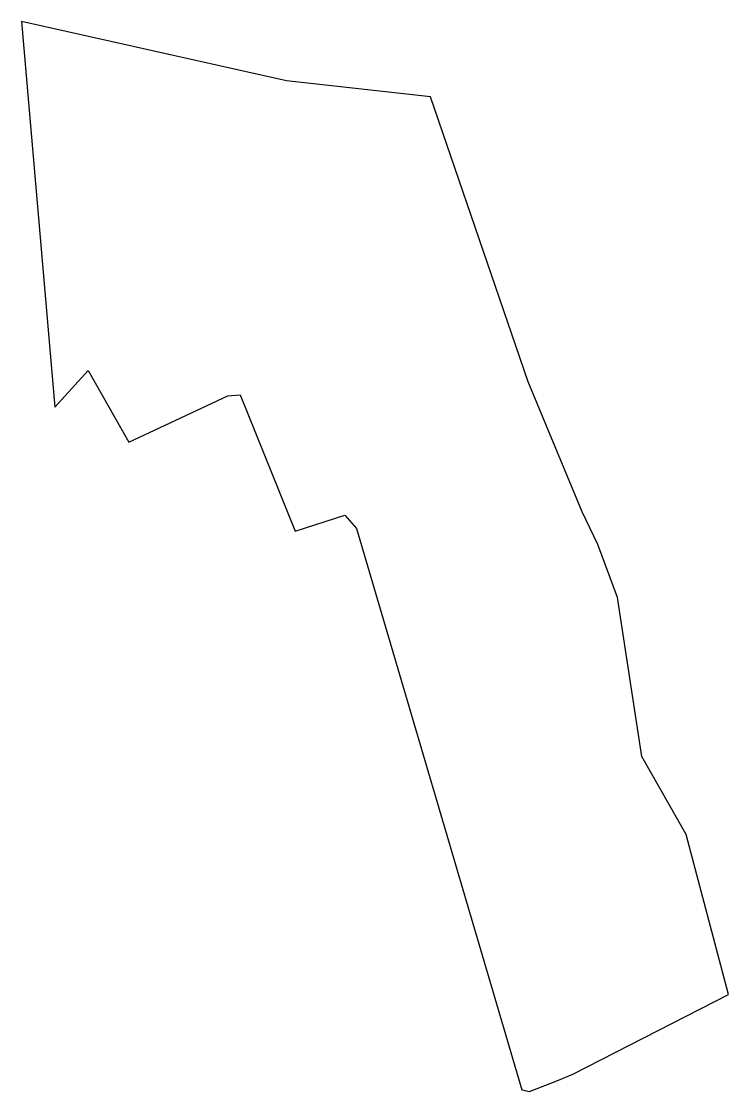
# Model space of a CAD drawing. Header units: millimetres. Extents: x 602674 to 602937, y 1314726 to 1315126.
import ezdxf

# ---------------------------------------------------------------- set-up
doc = ezdxf.new("R2010")
doc.units = ezdxf.units.MM
doc.layers.add('CVL_CUADCON_TIT', color=1, linetype='Continuous')

msp = doc.modelspace()

# ---------------------------------------------------------------- linework, layer by layer
at = {"color": 2}
msp.add_lwpolyline([(602673.5, 1315125.7), (602685.97, 1314981.69), (602698.38, 1314995.44), (602713.63, 1314968.64), (602750.5, 1314985.96), (602755.18, 1314986.33), (602775.68, 1314935.43), (602794.18, 1314941.35), (602798.63, 1314936.46), (602860.27, 1314726.85), (602863.19, 1314726.22), (602873.99, 1314730.55), (602879.36, 1314732.69), (602937.45, 1314762.43), (602921.62, 1314822.25), (602905.01, 1314851.25), (602896, 1314910.64), (602888.66, 1314930.47), (602882.81, 1314942.58), (602862.59, 1314991.12), (602826.19, 1315097.49), (602772.48, 1315103.51), (602673.5, 1315125.7)], dxfattribs=at)
at = {"layer": 'CVL_CUADCON_TIT'}
msp.add_lwpolyline([(602862.59, 1314991.12), (602826.19, 1315097.49), (602772.48, 1315103.51), (602673.5, 1315125.7), (602685.97, 1314981.69), (602698.38, 1314995.44), (602713.63, 1314968.64), (602750.5, 1314985.96), (602755.18, 1314986.33), (602775.68, 1314935.43), (602794.18, 1314941.35), (602798.63, 1314936.46), (602860.27, 1314726.85), (602863.19, 1314726.22), (602873.99, 1314730.55), (602879.36, 1314732.69), (602937.45, 1314762.43), (602921.62, 1314822.25), (602905.01, 1314851.25), (602896, 1314910.64), (602888.66, 1314930.47), (602882.81, 1314942.58)], close=True, dxfattribs=at)

doc.saveas('drawing.dxf')
